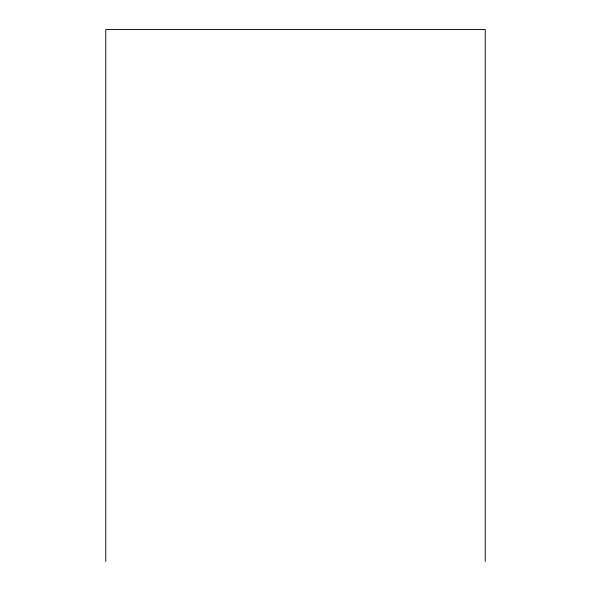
<?xml version="1.0" encoding="UTF-8"?>
<svg xmlns="http://www.w3.org/2000/svg" width="591" height="591" viewBox="0 0 591 591"><rect width="100%" height="100%" fill="white"/><g stroke="black" fill="none" stroke-linecap="round" stroke-linejoin="round"><path stroke-width="0.89" d="M485.233 561.45L485.233 29.55L105.767 29.55L105.767 561.45"/></g></svg>
